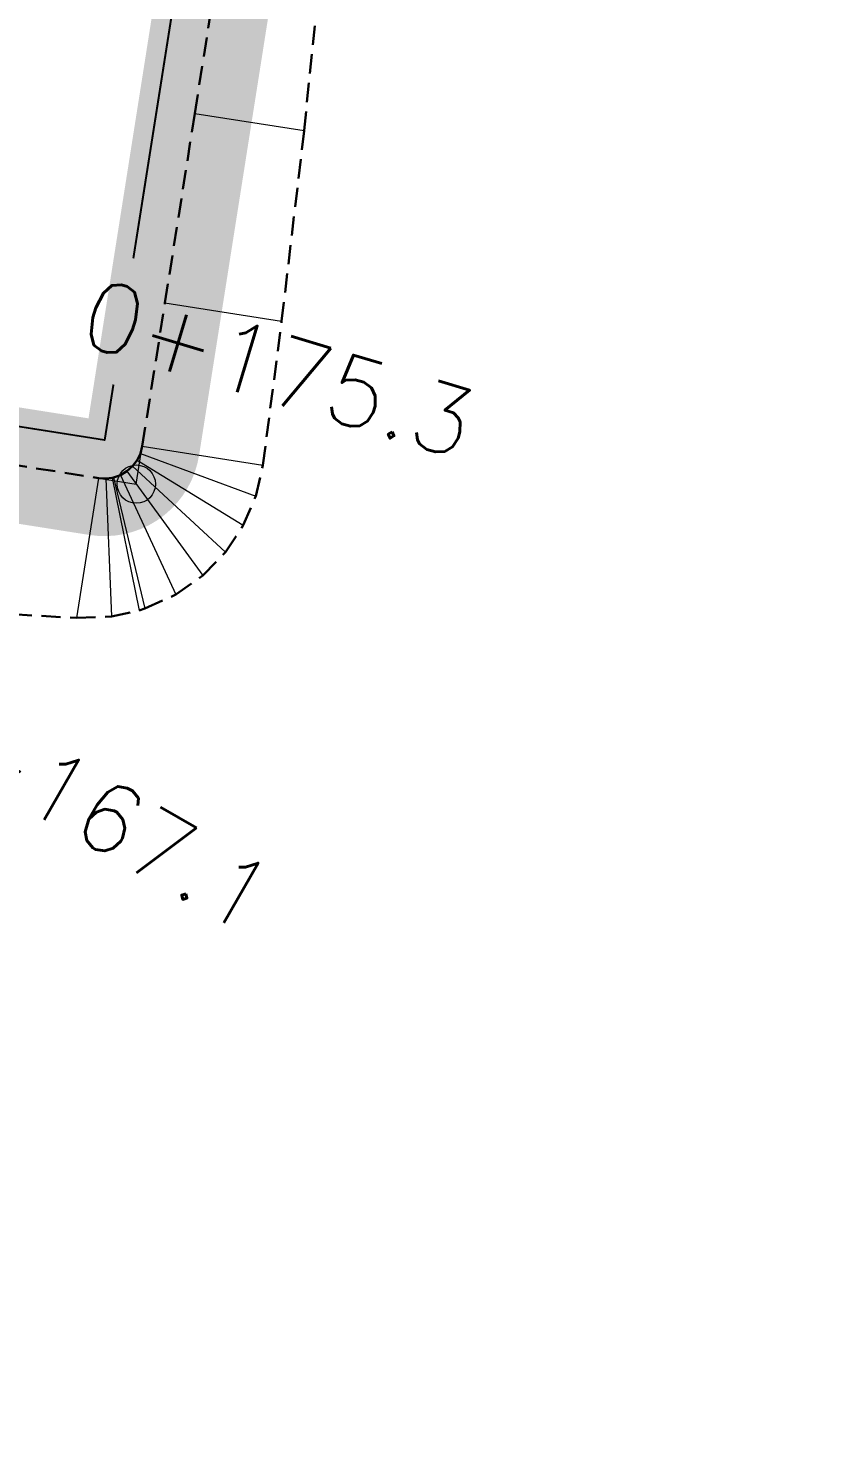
# Model space of a CAD drawing. Header units: metres. Extents: x 544752 to 548977, y 1840603 to 1844608.
# Drawn here: x 545017.7 to 545038.76, y 1843932.22 to 1843969.4 of the extents above; entities that cross this region are included whole.
import ezdxf

# ---------------------------------------------------------------- set-up
doc = ezdxf.new("R2010")
doc.units = ezdxf.units.M
doc.header["$MEASUREMENT"] = 0
doc.linetypes.add('ACAD_ISO02W100', pattern=[15, 12, -3])
doc.linetypes.add('Anordnung Grundriss$0$GESTRICHELT', pattern=[0.75, 0.5, -0.25])
doc.layers.add('C-ROAD', color=7, linetype='Continuous')
for name, color, linetype, lineweight in [('C-ROAD-CORR', 5, 'Continuous', 0), ('C-ROAD-SAMP-TEXT', 11, 'Continuous', 0), ('C-ROAD-STAN', 11, 'Continuous', 0), ('Đường', 5, 'ACAD_ISO02W100', 5)]:
    doc.layers.add(name, color=color, linetype=linetype, lineweight=lineweight)

# ---------------------------------------------------------------- blocks, each defined once
blk = doc.blocks.new('TB')
at = {"layer": 'Defpoints', "color": 5, "linetype": 'Anordnung Grundriss$0$GESTRICHELT', "lineweight": 5, "ltscale": 0.2}
blk.add_circle((-0.4049538253086098, -1.769394799566726e-07), 105.7280000291212, dxfattribs=at)
blk = doc.blocks.new('GFERFERF')
blk.add_lwpolyline([(467513.3739784134, 1441358.465170017), (467628.3739784134, 1441358.465170017), (467628.3739784134, 1441366.465170017), (467513.3739784134, 1441366.465170017)], close=True)
blk = doc.blocks.new('VƯERFEWRFER')
blk.add_lwpolyline([(467558.3739784134, 1441403.465170017), (467513.3739784134, 1441403.465170017), (467513.3739784134, 1441358.465170017), (467558.3739784134, 1441358.465170017)], close=True)
blk = doc.blocks.new('fcwdăed')
at = {"xscale": -1, "rotation": 19.89216182940478}
for name, p in [('GFERFERF', (1396356.812540187, 242240.5363757809, -3.31594075425429)), ('VƯERFEWRFER', (1396369.401823998, 242205.7439925189, -3.31594075425429))]:
    blk.add_blockref(name, p, dxfattribs=at)
blk = doc.blocks.new('STA')
blk.add_circle((0, 0), 0.03600344113496039)
blk = doc.blocks.new('PI')
h = blk.add_hatch(color=256)
h.dxf.hatch_style = 1
h.paths.add_polyline_path([(0.01097384885793593, 0, 1), (-0.01097384885793593, 0, 1)])
at = {"xscale": 0.3048, "yscale": 0.3048, "zscale": 0.3048}
blk.add_blockref('STA', (0, 0), dxfattribs=at)

msp = doc.modelspace()

# ---------------------------------------------------------------- linework, layer by layer
at = {"layer": 'C-ROAD-CORR', "color": 160, "linetype": 'Continuous'}
msp.add_line((545022.0432836268, 1843967.192114193, 770.042505514331), (545024.8941033321, 1843966.742258437, 772.9286003141389), dxfattribs=at)
msp.add_line((545022.0432836268, 1843967.192114193, 770.042505514331), (545024.8941033321, 1843966.742258437, 772.9286003141389), dxfattribs=at)
msp.add_line((545022.0432836268, 1843967.192114193, 770.042505514331), (545024.8941033321, 1843966.742258437, 772.9286003141389), dxfattribs=at)
msp.add_line((545022.0432836268, 1843967.192114193, 770.042505514331), (545024.8941033321, 1843966.742258437, 772.9286003141389), dxfattribs=at)

# ---------------------------------------------------------------- block references
at = {"rotation": 241.1405780896539}
msp.add_blockref('fcwdăed', (-489788.2617199812, 2946684.155989533, 1000002.315940754), dxfattribs=at)
at = {"layer": 'Đường', "rotation": 286.2264331696364}
msp.add_blockref('TB', (544987.8663385222, 1843974.496267125), dxfattribs=at)

# ---------------------------------------------------------------- next in the draw order: texts
at = {"layer": 'C-ROAD-SAMP-TEXT', "color": 1, "linetype": 'Continuous', "lineweight": -3, "char_height": 1.8, "attachment_point": 5, "bg_fill": 3, "box_fill_scale": 1.416666666666667, "bg_fill_color": 256, "bg_fill_true_color": 13158600, "bg_fill_transparency": 0}
for s, insert, width, rotation in [('{\\Fsimplex.shx|c0;0+175.3}', (545024.2237211184, 1843960.541700801), 10.908, 343.1611366116567), ('{\\Fsimplex.shx|c0;0+167.1}', (545019.2980996306, 1843949.125678055), 10.12885714285714, 330.1617879112751)]:
    msp.add_mtext(s, dxfattribs=dict(at, insert=insert, width=width, rotation=rotation))

# ---------------------------------------------------------------- next in the draw order: linework, layer by layer
at = {"layer": 'C-ROAD', "color": 3, "linetype": 'Continuous', "lineweight": 13}
for p, q in [((545020.5176608341, 1843957.523958429), (545020.6735308893, 1843958.511735997)), ((545019.529883265, 1843957.679828484), (545020.5176608341, 1843957.523958429))]:
    msp.add_line(p, q, dxfattribs=at)
at = {"layer": 'C-ROAD', "color": 1, "linetype": 'ACAD_ISO02W100', "lineweight": 60, "ltscale": 0.1, "const_width": 3, "flags": 128}
for points in [[(545020.6735308893, 1843958.511735997), (545038.5985872451, 1844072.106156435)], [(544975.0798926585, 1843964.69398097), (545019.529883265, 1843957.679828484)]]:
    msp.add_lwpolyline(points, dxfattribs=at)
at = {"layer": 'C-ROAD', "color": 1, "linetype": 'ACAD_ISO02W100', "lineweight": -3, "ltscale": 0.1, "const_width": 3, "flags": 128}
msp.add_lwpolyline([(545019.529883265, 1843957.679828484, 0.4142135626088586), (545020.6735308894, 1843958.511735997)], format="xyb", dxfattribs=at)
at = {"layer": 'C-ROAD-CORR', "color": 160, "linetype": 'Continuous'}
for p, q in [((545021.2639333504, 1843962.253226348, 769.9425055143306), (545024.3082529955, 1843961.772836546, 773.0244945576534)), ((545021.2639333504, 1843962.253226348, 769.9425055143306), (545024.3082529955, 1843961.772836546, 773.0244945576534)), ((545021.2639333504, 1843962.253226348, 769.9425055143306), (545024.3082529955, 1843961.772836546, 773.0244945576534)), ((545021.2639333504, 1843962.253226348, 769.9425055143306), (545024.3082529955, 1843961.772836546, 773.0244945576534)), ((545020.624142281, 1843958.322025153, 769.8628479817338), (545023.635383805, 1843957.213073961, 773.071796136706)), ((545020.624142281, 1843958.322025153, 769.8628479817338), (545023.635383805, 1843957.213073961, 773.071796136706)), ((545020.624142281, 1843958.322025153, 769.8628479817338), (545023.635383805, 1843957.213073961, 773.071796136706)), ((545020.624142281, 1843958.322025153, 769.8628479817338), (545023.635383805, 1843957.213073961, 773.071796136706)), ((545020.6735308893, 1843958.511735997, 769.8667497881771), (545023.8193343614, 1843958.015332175, 773.0514783856419)), ((545020.6735308893, 1843958.511735997, 769.8667497881771), (545023.8193343614, 1843958.015332175, 773.0514783856419)), ((545020.6735308893, 1843958.511735997, 769.8667497881771), (545023.8193343614, 1843958.015332175, 773.0514783856419)), ((545020.6735308893, 1843958.511735997, 769.8667497881771), (545023.8193343614, 1843958.015332175, 773.0514783856419)), ((545020.2740007646, 1843957.858925062, 769.8526076525536), (545022.2517411739, 1843955.140067396, 773.2146969038793)), ((545020.2740007646, 1843957.858925062, 769.8526076525536), (545022.2517411739, 1843955.140067396, 773.2146969038793)), ((545020.2740007646, 1843957.858925062, 769.8526076525536), (545022.2517411739, 1843955.140067396, 773.2146969038793)), ((545020.2740007646, 1843957.858925062, 769.8526076525536), (545022.2517411739, 1843955.140067396, 773.2146969038793)), ((545020.4204635896, 1843957.989225024, 769.8556383835156), (545022.8444707808, 1843955.751063178, 773.1549078951894)), ((545020.4204635896, 1843957.989225024, 769.8556383835156), (545022.8444707808, 1843955.751063178, 773.1549078951894)), ((545020.4204635896, 1843957.989225024, 769.8556383835156), (545022.8444707808, 1843955.751063178, 773.1549078951894)), ((545020.4204635896, 1843957.989225024, 769.8556383835156), (545022.8444707808, 1843955.751063178, 773.1549078951894)), ((545020.5386919111, 1843958.145594788, 769.8590961195245), (545023.3085137047, 1843956.450422132, 773.106483238899)), ((545020.5386919111, 1843958.145594788, 769.8590961195245), (545023.3085137047, 1843956.450422132, 773.106483238899)), ((545020.5386919111, 1843958.145594788, 769.8590961195245), (545023.3085137047, 1843956.450422132, 773.106483238899)), ((545020.5386919111, 1843958.145594788, 769.8590961195245), (545023.3085137047, 1843956.450422132, 773.106483238899)), ((545019.5298832649, 1843957.679828484, 769.8467497881769), (545018.9545393386, 1843954.033766872, 773.5379265529224)), ((545019.5298832649, 1843957.679828484, 769.8467497881769), (545018.9545393386, 1843954.033766872, 773.5379265529224)), ((545019.5298832649, 1843957.679828484, 769.8467497881769), (545018.9545393386, 1843954.033766872, 773.5379265529224)), ((545019.5298832649, 1843957.679828484, 769.8467497881769), (545018.9545393386, 1843954.033766872, 773.5379265529224)), ((545019.7255841083, 1843957.668399613, 769.8471340825687), (545019.8689796821, 1843954.07113759, 773.4472530190983)), ((545019.7255841083, 1843957.668399613, 769.8471340825687), (545019.8689796821, 1843954.07113759, 773.4472530190983)), ((545019.7255841083, 1843957.668399613, 769.8471340825687), (545019.8689796821, 1843954.07113759, 773.4472530190983)), ((545019.7255841083, 1843957.668399613, 769.8471340825687), (545019.8689796821, 1843954.07113759, 773.4472530190983)), ((545019.886455293, 1843957.687953707, 769.8480744459122), (545020.5944799106, 1843954.231993768, 773.3758156435924)), ((545019.886455293, 1843957.687953707, 769.8480744459122), (545020.5944799106, 1843954.231993768, 773.3758156435924)), ((545019.886455293, 1843957.687953707, 769.8480744459122), (545020.5944799106, 1843954.231993768, 773.3758156435924)), ((545019.886455293, 1843957.687953707, 769.8480744459122), (545020.5944799106, 1843954.231993768, 773.3758156435924)), ((545019.9197542769, 1843957.695369686, 769.848272197527), (545020.7418214349, 1843954.279812765, 773.361365349888)), ((545019.9197542769, 1843957.695369686, 769.848272197527), (545020.7418214349, 1843954.279812765, 773.361365349888)), ((545019.9197542769, 1843957.695369686, 769.848272197527), (545020.7418214349, 1843954.279812765, 773.361365349888)), ((545019.9197542769, 1843957.695369686, 769.848272197527), (545020.7418214349, 1843954.279812765, 773.361365349888)), ((545020.10493192, 1843957.759702257, 769.8501203959293), (545021.543959124, 1843954.64289653, 773.2830895538242)), ((545020.10493192, 1843957.759702257, 769.8501203959293), (545021.543959124, 1843954.64289653, 773.2830895538242)), ((545020.10493192, 1843957.759702257, 769.8501203959293), (545021.543959124, 1843954.64289653, 773.2830895538242)), ((545020.10493192, 1843957.759702257, 769.8501203959293), (545021.543959124, 1843954.64289653, 773.2830895538242))]:
    msp.add_line(p, q, dxfattribs=at)
at = {"layer": 'C-ROAD-CORR', "color": 11, "linetype": 'Anordnung Grundriss$0$GESTRICHELT', "lineweight": 30}
for points in [[(544980.372980387, 1843963.858738399, 769.8467497881778), (544985.3118682321, 1843963.079388123, 769.8467497881777), (544990.2507560772, 1843962.300037846, 769.8467497881776), (544995.1896439224, 1843961.52068757, 769.8467497881775), (545000.1285317675, 1843960.741337294, 769.8467497881774), (545005.0674196127, 1843959.961987017, 769.8467497881772), (545010.0063074577, 1843959.182636741, 769.8467497881771), (545014.9451953028, 1843958.403286465, 769.846749788177), (545019.529883265, 1843957.679828484, 769.8467497881769), (545019.7255841084, 1843957.668399614, 769.8471340825687), (545019.8864552932, 1843957.687953707, 769.8480744459122), (545019.919754277, 1843957.695369686, 769.848272197527), (545020.10493192, 1843957.759702258, 769.8501203959293), (545020.2740007647, 1843957.858925062, 769.8526076525536), (545020.4204635897, 1843957.989225024, 769.8556383835156), (545020.5386919111, 1843958.145594788, 769.8590961195245), (545020.624142281, 1843958.322025153, 769.8628479817338), (545020.6735308893, 1843958.511735998, 769.8667497881771), (545021.2639333504, 1843962.253226348, 769.9425055143306), (545022.0432836268, 1843967.192114193, 770.042505514331), (545022.8226339031, 1843972.131002039, 770.1425055143313)], [(544979.7514633161, 1843959.920068972, 767.1884796467668), (544985.255054928, 1843962.719351634, 769.603755481114), (544990.1393867009, 1843961.594269367, 770.5612512115433), (544994.9953296981, 1843960.289282142, 771.0933922169078), (544999.8518070467, 1843958.987681201, 771.62210503776), (545004.6830937093, 1843957.526442192, 772.3124312353069), (545009.4939477396, 1843955.935717787, 773.1338450370439), (545014.298214093, 1843954.303246046, 773.9975227427777), (545018.9545393387, 1843954.033766872, 773.5379265529224), (545019.8689796827, 1843954.07113759, 773.4472530190983), (545020.594479911, 1843954.231993769, 773.3758156435924), (545020.7418214354, 1843954.279812765, 773.361365349888), (545021.543959124, 1843954.64289653, 773.2830895538242), (545022.2517411744, 1843955.140067397, 773.2146969038793), (545022.8444707812, 1843955.751063179, 773.1549078951894), (545023.3085137047, 1843956.450422132, 773.106483238899), (545023.635383805, 1843957.213073961, 773.071796136706), (545023.8193343614, 1843958.015332175, 773.0514783856419), (545024.3082529955, 1843961.772836546, 773.0244945576534), (545024.8941033321, 1843966.742258437, 772.9286003141389), (545025.3974289409, 1843971.724702627, 772.7491602091819)]]:
    msp.add_polyline3d(points, dxfattribs=at)
at = {"layer": 'C-ROAD-CORR', "color": 1, "linetype": 'Anordnung Grundriss$0$GESTRICHELT', "lineweight": 30}
for points in [[(544990.2507560772, 1843962.300037846, 769.8467497881776), (544995.1896439224, 1843961.52068757, 769.8467497881775), (545000.1285317675, 1843960.741337294, 769.8467497881774), (545005.0674196127, 1843959.961987017, 769.8467497881772), (545010.0063074577, 1843959.182636741, 769.8467497881771), (545014.9451953028, 1843958.403286465, 769.846749788177), (545019.529883265, 1843957.679828484, 769.8467497881769), (545019.7255841084, 1843957.668399614, 769.8471340825687), (545019.8864552932, 1843957.687953707, 769.8480744459122), (545019.919754277, 1843957.695369686, 769.848272197527), (545020.10493192, 1843957.759702258, 769.8501203959293), (545020.2740007647, 1843957.858925062, 769.8526076525536), (545020.4204635897, 1843957.989225024, 769.8556383835156), (545020.5386919111, 1843958.145594788, 769.8590961195245), (545020.624142281, 1843958.322025153, 769.8628479817338), (545020.6735308893, 1843958.511735998, 769.8667497881771), (545021.2639333504, 1843962.253226348, 769.9425055143306), (545022.0432836268, 1843967.192114193, 770.042505514331), (545022.8226339031, 1843972.131002039, 770.1425055143313)], [(544990.1393867009, 1843961.594269367, 770.5612512115433), (544994.9953296981, 1843960.289282142, 771.0933922169078), (544999.8518070467, 1843958.987681201, 771.62210503776), (545004.6830937093, 1843957.526442192, 772.3124312353069), (545009.4939477396, 1843955.935717787, 773.1338450370439), (545014.298214093, 1843954.303246046, 773.9975227427777), (545018.9545393387, 1843954.033766872, 773.5379265529224), (545019.8689796827, 1843954.07113759, 773.4472530190983), (545020.594479911, 1843954.231993769, 773.3758156435924), (545020.7418214354, 1843954.279812765, 773.361365349888), (545021.543959124, 1843954.64289653, 773.2830895538242), (545022.2517411744, 1843955.140067397, 773.2146969038793), (545022.8444707812, 1843955.751063179, 773.1549078951894), (545023.3085137047, 1843956.450422132, 773.106483238899), (545023.635383805, 1843957.213073961, 773.071796136706), (545023.8193343614, 1843958.015332175, 773.0514783856419), (545024.3082529955, 1843961.772836546, 773.0244945576534), (545024.8941033321, 1843966.742258437, 772.9286003141389), (545025.3974289409, 1843971.724702627, 772.7491602091819)]]:
    msp.add_polyline3d(points, dxfattribs=at)

# ---------------------------------------------------------------- next in the draw order: block references
at = {"layer": 'C-ROAD-STAN', "color": 3, "linetype": 'Continuous', "lineweight": -3, "xscale": 45.56286554269575, "yscale": 45.56286554269575, "zscale": 45.56286554269575, "rotation": 334.5}
msp.add_blockref('PI', (545020.517660834, 1843957.523958428), dxfattribs=at)

doc.saveas('drawing.dxf')
